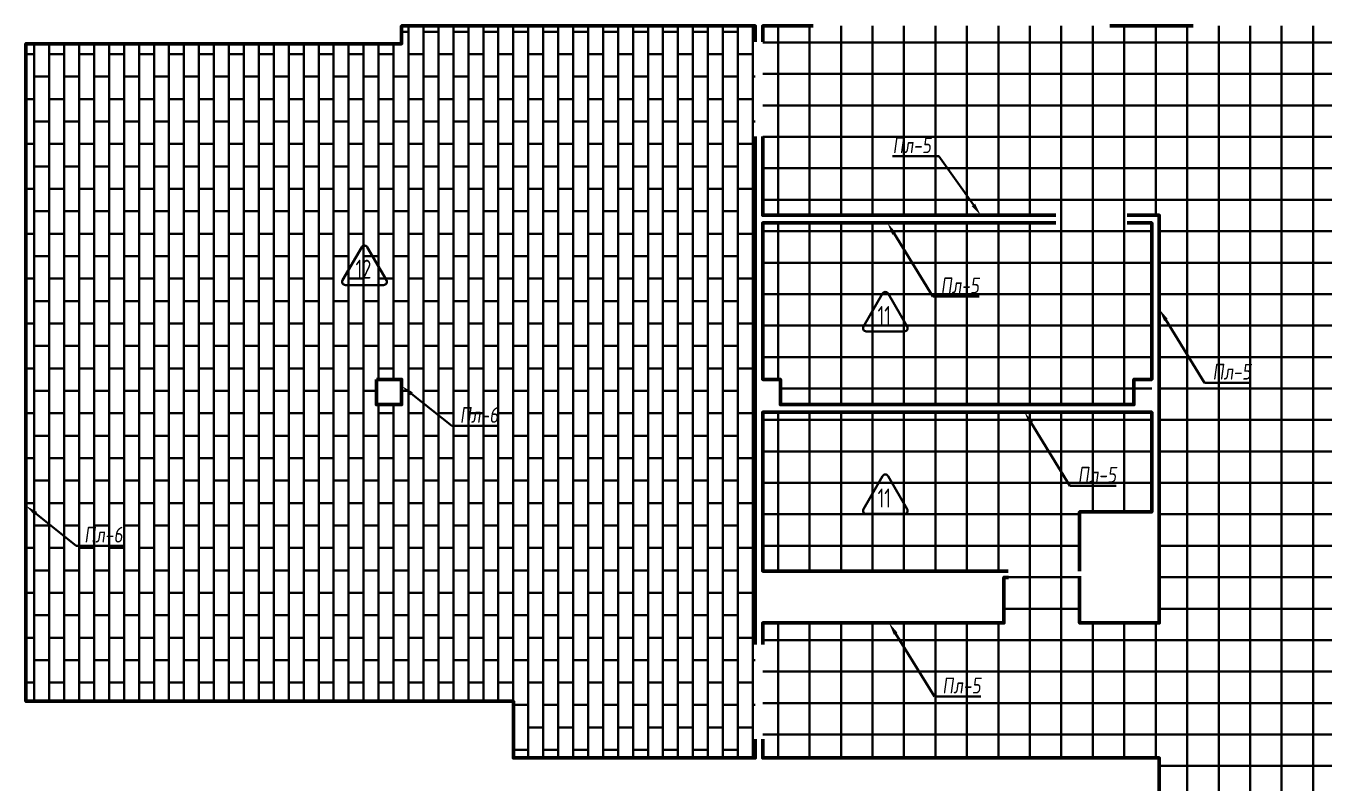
# Model space of a CAD drawing. Header units: millimetres. Extents: x -510890 to 418982, y -118257 to 141350.
# Drawn here: x 54892 to 75452, y -20088 to -8091 of the extents above; entities that cross this region are included whole.
import ezdxf
from ezdxf import colors
from ezdxf.entities.mleader import LeaderData, LeaderLine
from ezdxf.enums import TextEntityAlignment as Align
from ezdxf.math import Vec2, Vec3

# ---------------------------------------------------------------- set-up
doc = ezdxf.new("R2010")
doc.units = ezdxf.units.MM
doc.layers.add('АР_Площадь контур', color=220, linetype='Continuous', lineweight=35, plot=False)
doc.styles.add('ISOCPEUR', font='isocpeur.ttf', dxfattribs={"height": 800})
doc.styles.add('Архитект', font='isocpeur.ttf', dxfattribs={"width": 0.8, "oblique": 8})
pattern_1 = [(90, (2999.9, -126491.3), (-498.475, 0), []), (180, (2999.9, -126491.3), (-6e-14, -498.475), [])]

msp = doc.modelspace()

# ---------------------------------------------------------------- hatches: boundary and pattern name
at = {"layer": 'АР_Площадь контур', "true_color": 0x000000}
h = msp.add_hatch(dxfattribs=at)
h.set_pattern_fill('AR-BRSTD', color=18, scale=3.5, angle=90)
h.set_pattern_definition([(90, (209610.45, -44098.6), (-237.0963, 1e-14), []), (180, (209610.45, -44098.6), (-237.0963, -355.6), [237.0963, -237.0963])])
h.paths.add_polyline_path([(66442.3, -19690.6), (62612.2, -19690.6), (62612.2, -18790.6), (60862.2, -18790.6), (54892.3, -18790.6), (54892.3, -14420.8), (60442.3, -14090.6), (60842.3, -14090.6), (60842.3, -13690.6), (60442.3, -13690.6), (60442.3, -14090.6), (54892.3, -14420.8), (54892.3, -8373.2), (58442.3, -8373.2), (60842.3, -8373.2), (60842.3, -8090.6), (66442.3, -8090.6)])
at = {"layer": 'АР_Площадь контур', "true_color": 0x000000, "transparency": 33554687}
h = msp.add_hatch(dxfattribs=at)
h.set_pattern_fill('ANSI37', color=18, scale=157, angle=45, style=0)
h.set_pattern_definition(pattern_1)
edge = h.paths.add_edge_path()
edge.add_line((84877.3, -8090.6), (84877.3, -11580.6))
edge.add_arc((75594.3, -10828.3), 9313.5, 273.74258, 355.36679, ccw=False)
edge.add_line((76202.2, -20121.9), (75392.2, -20121.9))
edge.add_line((75392.2, -20121.9), (75392.2, -27555.6))
edge.add_line((75392.2, -27555.6), (78132.4, -27555.6))
edge.add_line((78132.4, -27555.6), (78132.3, -27575.6))
edge.add_line((78132.3, -27575.6), (78642.3, -27575.6))
edge.add_line((78642.3, -27575.6), (78642.3, -29275.6))
edge.add_line((78642.3, -29275.6), (77412.9, -29275.6))
edge.add_line((77412.9, -29275.6), (77412.9, -32090.6))
edge.add_line((77412.9, -32090.6), (72842.3, -32090.6))
edge.add_line((72842.3, -32090.6), (72842.3, -19690.6))
edge.add_line((72842.3, -19690.6), (66562.3, -19690.6))
edge.add_line((66562.3, -19690.6), (66562.3, -17550.1))
edge.add_line((66562.3, -17550.1), (70382.3, -17550.1))
edge.add_line((70382.3, -17550.1), (70382.3, -16830.1))
edge.add_line((70382.3, -16830.1), (71581.7, -16830.1))
edge.add_line((71581.7, -16830.1), (71582.8, -17550.1))
edge.add_line((71582.8, -17550.1), (72845.8, -17550.1))
edge.add_line((72845.8, -17550.1), (72842.3, -14421.3))
edge.add_line((72842.3, -14421.3), (78442.3, -14090.6))
edge.add_line((78442.3, -14090.6), (78842.3, -14090.6))
edge.add_line((78842.3, -14090.6), (78842.3, -13690.6))
edge.add_line((78842.3, -13690.6), (78442.3, -13690.6))
edge.add_line((78442.3, -13690.6), (78442.3, -14090.6))
edge.add_line((78442.3, -14090.6), (72842.3, -14421.3))
edge.add_line((72842.3, -14421.3), (72842.3, -11090.6))
edge.add_line((72842.3, -11090.6), (66562.3, -11090.6))
edge.add_line((66562.3, -11090.6), (66562.3, -8090.6))
edge.add_line((66562.3, -8090.6), (84877.3, -8090.6))
h = msp.add_hatch(dxfattribs=at)
h.set_pattern_fill('ANSI37', color=18, scale=157, angle=45, style=0)
h.set_pattern_definition(pattern_1)
h.paths.add_polyline_path([(72722.3, -14090.6), (66842.3, -14090.6), (66842.3, -13690.6), (66562.3, -13690.6), (66562.3, -11210.6), (71202.3, -11210.6), (71202.3, -11090.6), (72332.3, -11090.6), (72332.3, -11210.6), (72722.3, -11210.6)])
h = msp.add_hatch(dxfattribs=at)
h.set_pattern_fill('ANSI37', color=18, scale=157, angle=45, style=0)
h.set_pattern_definition(pattern_1)
h.paths.add_polyline_path([(72722.3, -15790.2), (71580, -15788.8), (71581.7, -16830.1), (70452.1, -16830.1), (70451.5, -16730.1), (66562.3, -16730.1), (66562.3, -14210.6), (72722.3, -14210.6)])

# ---------------------------------------------------------------- linework, layer by layer
at = {"layer": 'АР_Площадь контур', "lineweight": 60}
for points in [[(66442.3, -8340.6), (66442.3, -8090.6), (60842.3, -8090.6), (60842.3, -8373.2), (54892.3, -8373.2), (54892.3, -18790.6), (62612.2, -18790.6), (62612.2, -19690.6), (66442.3, -19690.6), (66442.3, -19390.6)], [(66562.3, -8340.6), (66562.3, -8090.6), (67360.7, -8090.6)], [(72060.7, -8090.6), (73377.3, -8090.6)], [(66442.3, -17890.6), (66442.5, -9840.6)], [(71202.3, -11090.6), (66562.3, -11090.6), (66562.3, -9840.6)], [(71581.5, -16810.1), (71581.5, -17550.1), (72842.3, -17550.1), (72842.3, -11090.6), (72332.3, -11090.6)], [(71202.3, -11210.6), (66562.3, -11210.6), (66562.3, -13690.6), (66842.3, -13690.6), (66842.3, -14090.6), (72442.3, -14090.6), (72442.3, -13690.6), (72722.3, -13690.6), (72722.3, -11210.6), (72332.3, -11210.6)], [(70451.5, -16730.1), (66562.3, -16730.1), (66562.3, -14210.6), (72722.3, -14210.6), (72722.3, -15790.2), (71580, -15790.2), (71580, -16730.1)], [(66562.3, -17890.6), (66562.3, -17550.1), (70382.3, -17550.1), (70382.3, -16830.1), (70452.1, -16830.1)], [(76242.7, -32090.6), (72842.3, -32090.6), (72842.3, -19690.6), (66562.3, -19690.6), (66562.3, -19390.6)]]:
    msp.add_lwpolyline(points, dxfattribs=at)
at = {"layer": 'АР_Площадь контур', "linetype": 'Continuous'}
for points in [[(59951.4, -12195.7), (60557.6, -12195.7, 0.5773495), (60600.9, -12120.7), (60297.8, -11595.7, 0.5773541), (60211.2, -11595.7), (59908.1, -12120.7, 0.5773491), (59951.4, -12195.7, 0.0000017)], [(68200.6, -12930), (68806.8, -12930, 0.5773495), (68850.1, -12855), (68547, -12330, 0.5773541), (68460.4, -12330), (68157.3, -12855, 0.5773491), (68200.6, -12930, 0.0000017)], [(68200.6, -15823), (68806.8, -15823, 0.5773495), (68850.1, -15748), (68547, -15223, 0.5773541), (68460.4, -15223), (68157.3, -15748, 0.5773491), (68200.6, -15823, 0.0000017)]]:
    msp.add_lwpolyline(points, format="xyb", dxfattribs=at)
at = {"layer": 'АР_Площадь контур', "lineweight": 60}
msp.add_lwpolyline([(60442.3, -13690.6), (60842.3, -13690.6), (60842.3, -14090.6), (60442.3, -14090.6)], close=True, dxfattribs=at)

# ---------------------------------------------------------------- texts
at = {"layer": 'АР_Площадь контур', "linetype": 'Continuous', "style": 'ISOCPEUR', "width": 0.7}
for s, p in [('12', (60237.8, -12094)), ('11', (68487.1, -12828.3)), ('11', (68487.1, -15721.3))]:
    msp.add_text(s, height=300, dxfattribs=at).set_placement(p, align=Align.CENTER)

# ---------------------------------------------------------------- leaders
at = {"layer": 'АР_Площадь контур'}
ml = msp.add_multileader_mtext('Standard', dxfattribs=at)
ml.set_content('Пл-5', color=256, style='Архитект')
ml.set_leader_properties(color=256, linetype='ByLayer', lineweight=-1)
ml.build(insert=Vec2(0, 0))
ml.multileader.update_dxf_attribs({"text_left_attachment_type": 6, "text_right_attachment_type": 6, "dogleg_length": 25, "arrow_head_size": 200})
ctx = ml.context
ctx.base_point, ctx.char_height, ctx.arrow_head_size, ctx.landing_gap_size, ctx.plane_origin = Vec3(68517.8, -10156.1), 250, 200, 100, Vec3(55553.5, -11239.1)
ctx.left_attachment, ctx.right_attachment = 6, 6
notes = []
notes.append((ctx, [(0, (1, 1, 0), (69353.1, -10156.1), (-1, 0), 25, [(1, [(70015.3, -11090.6)], 0, [])])]))
ctx.mtext.insert, ctx.mtext.width, ctx.mtext.defined_height, ctx.mtext.line_spacing_style, ctx.mtext.flow_direction = Vec3(68617.8, -9856.1), 3549.472, 1007.6, 2, 5
ml = msp.add_multileader_mtext('Standard', dxfattribs=at)
ml.set_content('Пл-5', color=256, style='Архитект')
ml.set_leader_properties(color=256, linetype='ByLayer', lineweight=-1)
ml.build(insert=Vec2(0, 0))
ml.multileader.update_dxf_attribs({"text_left_attachment_type": 6, "text_right_attachment_type": 6, "dogleg_length": 25, "arrow_head_size": 200})
ctx = ml.context
ctx.base_point, ctx.char_height, ctx.arrow_head_size, ctx.landing_gap_size, ctx.plane_origin = Vec3(69279.2, -12378), 250, 200, 100, Vec3(55778.6, -13117.4)
ctx.left_attachment, ctx.right_attachment = 6, 6
notes.append((ctx, [(1, (1, 1, 0), (69254.2, -12378), (1, 0), 25, [(1, [(68536.4, -11210.6)], 0, [])])]))
ctx.mtext.insert, ctx.mtext.width, ctx.mtext.defined_height, ctx.mtext.line_spacing_style, ctx.mtext.flow_direction = Vec3(69379.2, -12078), 3549.472, 1007.6, 2, 5
ml = msp.add_multileader_mtext('Standard', dxfattribs=at)
ml.set_content('Пл-5', color=256, style='Архитект')
ml.set_leader_properties(color=256, linetype='ByLayer', lineweight=-1)
ml.build(insert=Vec2(0, 0))
ml.multileader.update_dxf_attribs({"text_left_attachment_type": 6, "text_right_attachment_type": 6, "dogleg_length": 25, "arrow_head_size": 200})
ctx = ml.context
ctx.base_point, ctx.char_height, ctx.arrow_head_size, ctx.landing_gap_size, ctx.plane_origin = Vec3(73585.2, -13744.8), 250, 200, 100, Vec3(60084.5, -14484.1)
ctx.left_attachment, ctx.right_attachment = 6, 6
notes.append((ctx, [(1, (1, 1, 0), (73560.2, -13744.8), (1, 0), 25, [(1, [(72842.3, -12577.4)], 0, [])])]))
ctx.mtext.insert, ctx.mtext.width, ctx.mtext.defined_height, ctx.mtext.line_spacing_style, ctx.mtext.flow_direction = Vec3(73685.2, -13444.8), 3549.472, 1007.6, 2, 5
ml = msp.add_multileader_mtext('Standard', dxfattribs=at)
ml.set_content('Пл-6', color=256, style='Архитект')
ml.set_leader_properties(color=256, linetype='ByLayer', lineweight=-1)
ml.build(insert=Vec2(0, 0))
ml.multileader.update_dxf_attribs({"text_left_attachment_type": 6, "text_right_attachment_type": 6, "dogleg_length": 25, "arrow_head_size": 200})
ctx = ml.context
ctx.base_point, ctx.char_height, ctx.arrow_head_size, ctx.landing_gap_size, ctx.plane_origin = Vec3(61663.9, -14429.4), 250, 200, 100, Vec3(47531, -13966.5)
ctx.left_attachment, ctx.right_attachment = 6, 6
notes.append((ctx, [(1, (1, 1, 0), (61638.9, -14429.4), (1, 0), 25, [(1, [(60842.3, -13796)], 0, [])])]))
ctx.mtext.insert, ctx.mtext.width, ctx.mtext.defined_height, ctx.mtext.line_spacing_style, ctx.mtext.flow_direction = Vec3(61763.9, -14129.4), 3549.472, 1007.6, 2, 5
ml = msp.add_multileader_mtext('Standard', dxfattribs=at)
ml.set_content('Пл-5', color=256, style='Архитект')
ml.set_leader_properties(color=256, linetype='ByLayer', lineweight=-1)
ml.build(insert=Vec2(0, 0))
ml.multileader.update_dxf_attribs({"text_left_attachment_type": 6, "text_right_attachment_type": 6, "dogleg_length": 25, "arrow_head_size": 200})
ctx = ml.context
ctx.base_point, ctx.char_height, ctx.arrow_head_size, ctx.landing_gap_size, ctx.plane_origin = Vec3(71451.3, -15378), 250, 200, 100, Vec3(57950.7, -16117.4)
ctx.left_attachment, ctx.right_attachment = 6, 6
notes.append((ctx, [(1, (1, 1, 0), (71426.3, -15378), (1, 0), 25, [(1, [(70708.4, -14210.6)], 0, [])])]))
ctx.mtext.insert, ctx.mtext.width, ctx.mtext.defined_height, ctx.mtext.line_spacing_style, ctx.mtext.flow_direction = Vec3(71551.3, -15078), 3549.472, 1007.6, 2, 5
ml = msp.add_multileader_mtext('Standard', dxfattribs=at)
ml.set_content('Пл-6', color=256, style='Архитект')
ml.set_leader_properties(color=256, linetype='ByLayer', lineweight=-1)
ml.build(insert=Vec2(0, 0))
ml.multileader.update_dxf_attribs({"text_left_attachment_type": 6, "text_right_attachment_type": 6, "dogleg_length": 25, "arrow_head_size": 200})
ctx = ml.context
ctx.base_point, ctx.char_height, ctx.arrow_head_size, ctx.landing_gap_size, ctx.plane_origin = Vec3(55713.9, -16326.9), 250, 200, 100, Vec3(41581, -15863.9)
ctx.left_attachment, ctx.right_attachment = 6, 6
notes.append((ctx, [(1, (1, 1, 0), (55688.9, -16326.9), (1, 0), 25, [(1, [(54892.3, -15693.5)], 0, [])])]))
ctx.mtext.insert, ctx.mtext.width, ctx.mtext.defined_height, ctx.mtext.line_spacing_style, ctx.mtext.flow_direction = Vec3(55813.9, -16026.9), 3549.472, 1007.6, 2, 5
ml = msp.add_multileader_mtext('Standard', dxfattribs=at)
ml.set_content('Пл-5', color=256, style='Архитект')
ml.set_leader_properties(color=256, linetype='ByLayer', lineweight=-1)
ml.build(insert=Vec2(0, 0))
ml.multileader.update_dxf_attribs({"text_left_attachment_type": 6, "text_right_attachment_type": 6, "dogleg_length": 25, "arrow_head_size": 200})
ctx = ml.context
ctx.base_point, ctx.char_height, ctx.arrow_head_size, ctx.landing_gap_size, ctx.plane_origin = Vec3(69305.2, -18717.5), 250, 200, 100, Vec3(55804.5, -19456.8)
ctx.left_attachment, ctx.right_attachment = 6, 6
notes.append((ctx, [(1, (1, 1, 0), (69280.2, -18717.5), (1, 0), 25, [(1, [(68562.3, -17550.1)], 0, [])])]))
ctx.mtext.insert, ctx.mtext.width, ctx.mtext.defined_height, ctx.mtext.line_spacing_style, ctx.mtext.flow_direction = Vec3(69405.2, -18417.5), 3549.472, 1007.6, 2, 5
for ctx, leaders in notes:
    for number, flags, end, landing, length, lines in leaders:
        leader = LeaderData()
        leader.index, (leader.has_last_leader_line, leader.has_dogleg_vector, leader.attachment_direction) = number, flags
        leader.last_leader_point, leader.dogleg_vector, leader.dogleg_length = Vec3(end), Vec3(landing), length
        for number, points, colour, breaks in lines:
            line = LeaderLine()
            line.index, line.vertices, line.color, line.breaks = number, Vec3.list(points), colors.encode_raw_color(colour), breaks
            leader.lines.append(line)
        ctx.leaders.append(leader)

doc.saveas('drawing.dxf')
